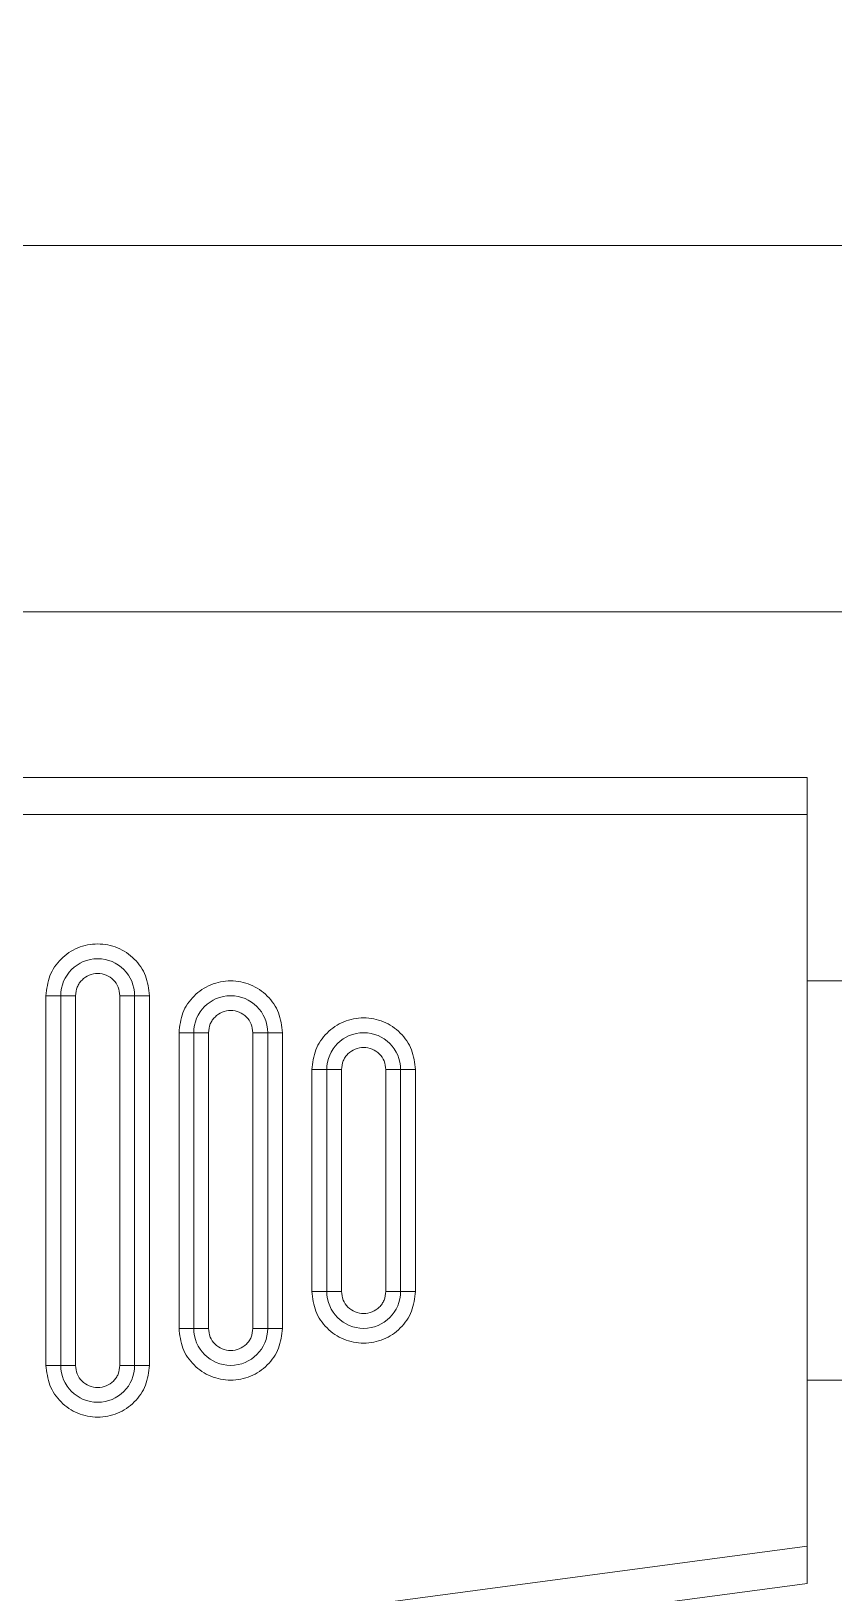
# Model space of a CAD drawing. Header units: inches. Extents: x 0.54 to 10.46, y 0.74 to 7.76.
# Drawn here: x 9.1967 to 9.2725, y 4.6868 to 4.8341 of the extents above; entities that cross this region are included whole.
import ezdxf

# ---------------------------------------------------------------- set-up
doc = ezdxf.new("R2010")
doc.units = ezdxf.units.IN
doc.header["$MEASUREMENT"] = 0
doc.layers.add('BG', color=7, linetype='Continuous')
doc.layers.add('MCG-INT-4FT', color=7, linetype='Continuous')

# ---------------------------------------------------------------- blocks, each defined once
blk = doc.blocks.new('block 3')
at = {"layer": 'BG', "true_color": 0xffffff}
h = blk.add_hatch(color=7, dxfattribs=at)
h.dxf.hatch_style = 2
edge = h.paths.add_edge_path()
edge.add_spline(control_points=[(10.29599, 0.90612), (10.29599, 0.90612), (0.87112, 0.90612), (0.87112, 0.90612), (0.87016, 0.90612), (0.86938, 0.90689), (0.86938, 0.90785), (0.86938, 0.90785), (0.86938, 7.59215), (0.86938, 7.59215), (0.86938, 7.59311), (0.87016, 7.59389), (0.87112, 7.59389), (0.87112, 7.59389), (10.29599, 7.59389), (10.29599, 7.59389), (10.29696, 7.59389), (10.29773, 7.59311), (10.29773, 7.59215), (10.29773, 7.59215), (10.29773, 0.90785), (10.29773, 0.90785), (10.29773, 0.90689), (10.29696, 0.90612), (10.29599, 0.90612)], knot_values=[0, 0, 0, 0, 1, 1, 1, 2, 2, 2, 3, 3, 3, 4, 4, 4, 5, 5, 5, 6, 6, 6, 7, 7, 7, 8, 8, 8, 8], degree=3, periodic=1)
h.paths.add_polyline_path([(0.87286, 0.90959), (10.29426, 0.90959), (10.29426, 7.59042), (0.87286, 7.59042)])
at = {"layer": 'BG', "lineweight": 0}
blk.add_open_spline([(10.29599, 0.90612), (10.29599, 0.90612), (0.87112, 0.90612), (0.87112, 0.90612), (0.87016, 0.90612), (0.86938, 0.90689), (0.86938, 0.90785), (0.86938, 0.90785), (0.86938, 7.59215), (0.86938, 7.59215), (0.86938, 7.59311), (0.87016, 7.59389), (0.87112, 7.59389), (0.87112, 7.59389), (10.29599, 7.59389), (10.29599, 7.59389), (10.29696, 7.59389), (10.29773, 7.59311), (10.29773, 7.59215), (10.29773, 7.59215), (10.29773, 0.90785), (10.29773, 0.90785), (10.29773, 0.90689), (10.29696, 0.90612), (10.29599, 0.90612)], degree=3, knots=[0, 0, 0, 0, 1, 1, 1, 2, 2, 2, 3, 3, 3, 4, 4, 4, 5, 5, 5, 6, 6, 6, 7, 7, 7, 8, 8, 8, 8], dxfattribs=at)
blk = doc.blocks.new('block 2')
at = {"layer": 'BG'}
blk.add_blockref('block 3', (0, 0), dxfattribs=at)
blk = doc.blocks.new('block 69')
at = {"layer": 'BG', "true_color": 0xffffff}
h = blk.add_hatch(color=7, dxfattribs=at)
h.dxf.hatch_style = 2
edge = h.paths.add_edge_path()
edge.add_spline(control_points=[(10.46309, 0.739), (10.46309, 0.739), (0.53691, 0.739), (0.53691, 0.739), (0.53595, 0.739), (0.53517, 0.73978), (0.53517, 0.74074), (0.53517, 0.74074), (0.53517, 7.75926), (0.53517, 7.75926), (0.53517, 7.76022), (0.53595, 7.761), (0.53691, 7.761), (0.53691, 7.761), (10.46309, 7.761), (10.46309, 7.761), (10.46406, 7.761), (10.46483, 7.76022), (10.46483, 7.75926), (10.46483, 7.75926), (10.46483, 0.74074), (10.46483, 0.74074), (10.46483, 0.73978), (10.46406, 0.739), (10.46309, 0.739)], knot_values=[0, 0, 0, 0, 1, 1, 1, 2, 2, 2, 3, 3, 3, 4, 4, 4, 5, 5, 5, 6, 6, 6, 7, 7, 7, 8, 8, 8, 8], degree=3, periodic=1)
h.paths.add_polyline_path([(0.53864, 0.74248), (10.46136, 0.74248), (10.46136, 7.75752), (0.53864, 7.75752)])
at = {"layer": 'BG', "lineweight": 0}
blk.add_open_spline([(10.46309, 0.739), (10.46309, 0.739), (0.53691, 0.739), (0.53691, 0.739), (0.53595, 0.739), (0.53517, 0.73978), (0.53517, 0.74074), (0.53517, 0.74074), (0.53517, 7.75926), (0.53517, 7.75926), (0.53517, 7.76022), (0.53595, 7.761), (0.53691, 7.761), (0.53691, 7.761), (10.46309, 7.761), (10.46309, 7.761), (10.46406, 7.761), (10.46483, 7.76022), (10.46483, 7.75926), (10.46483, 7.75926), (10.46483, 0.74074), (10.46483, 0.74074), (10.46483, 0.73978), (10.46406, 0.739), (10.46309, 0.739)], degree=3, knots=[0, 0, 0, 0, 1, 1, 1, 2, 2, 2, 3, 3, 3, 4, 4, 4, 5, 5, 5, 6, 6, 6, 7, 7, 7, 8, 8, 8, 8], dxfattribs=at)
blk = doc.blocks.new('block 68')
at = {"layer": 'BG'}
blk.add_blockref('block 69', (0, 0), dxfattribs=at)
blk = doc.blocks.new('block 1291')
at = {"layer": 'MCG-INT-4FT', "color": 7, "lineweight": 5, "true_color": 0xffffff}
blk.add_lwpolyline([(9.01652, 4.81388), (9.28613, 4.81388)], dxfattribs=at)
blk = doc.blocks.new('block 1294')
at = {"layer": 'MCG-INT-4FT', "color": 7, "lineweight": 5, "true_color": 0xffffff}
blk.add_lwpolyline([(9.28613, 4.77931), (9.01652, 4.77931)], dxfattribs=at)
blk = doc.blocks.new('block 1841')
at = {"layer": 'MCG-INT-4FT', "color": 7, "lineweight": 5, "true_color": 0xffffff}
blk.add_lwpolyline([(9.20092, 4.70823), (9.20092, 4.74311)], dxfattribs=at)
blk = doc.blocks.new('block 1842')
at = {"layer": 'MCG-INT-4FT', "color": 7, "lineweight": 5, "true_color": 0xffffff}
blk.add_open_spline([(9.20092, 4.74311), (9.20095, 4.74339), (9.20098, 4.74367), (9.20108, 4.74393), (9.20113, 4.74405), (9.2012, 4.74417), (9.20127, 4.74428), (9.20135, 4.74439), (9.20144, 4.7445), (9.20153, 4.74459), (9.20173, 4.74478), (9.20196, 4.74494), (9.20221, 4.74504), (9.20246, 4.74515), (9.20274, 4.7452), (9.20301, 4.7452), (9.20329, 4.7452), (9.20356, 4.74515), (9.20381, 4.74504), (9.20407, 4.74494), (9.2043, 4.74478), (9.20449, 4.74459), (9.20469, 4.7444), (9.20484, 4.74417), (9.20494, 4.74392), (9.20504, 4.74366), (9.20507, 4.74339), (9.2051, 4.74311)], degree=3, knots=[0, 0, 0, 0, 1, 1, 1, 2, 2, 2, 3, 3, 3, 4, 4, 4, 5, 5, 5, 6, 6, 6, 7, 7, 7, 8, 8, 8, 9, 9, 9, 9], dxfattribs=at)
blk = doc.blocks.new('block 1843')
at = {"layer": 'MCG-INT-4FT', "color": 7, "lineweight": 5, "true_color": 0xffffff}
blk.add_lwpolyline([(9.2051, 4.74311), (9.2051, 4.70823)], dxfattribs=at)
blk = doc.blocks.new('block 1844')
at = {"layer": 'MCG-INT-4FT', "color": 7, "lineweight": 5, "true_color": 0xffffff}
blk.add_open_spline([(9.20092, 4.70823), (9.20095, 4.70796), (9.20099, 4.70768), (9.20108, 4.70743), (9.20118, 4.70718), (9.20134, 4.70695), (9.20153, 4.70675), (9.20173, 4.70656), (9.20196, 4.70641), (9.20221, 4.7063), (9.20246, 4.7062), (9.20274, 4.70614), (9.20301, 4.70614), (9.20329, 4.70614), (9.20356, 4.7062), (9.20381, 4.7063), (9.20407, 4.70641), (9.2043, 4.70656), (9.20449, 4.70675), (9.20459, 4.70685), (9.20468, 4.70695), (9.20475, 4.70706), (9.20483, 4.70717), (9.20489, 4.70729), (9.20494, 4.70741), (9.20504, 4.70767), (9.20507, 4.70795), (9.2051, 4.70823)], degree=3, knots=[0, 0, 0, 0, 1, 1, 1, 2, 2, 2, 3, 3, 3, 4, 4, 4, 5, 5, 5, 6, 6, 6, 7, 7, 7, 8, 8, 8, 9, 9, 9, 9], dxfattribs=at)
blk = doc.blocks.new('block 1845')
at = {"layer": 'MCG-INT-4FT', "color": 7, "lineweight": 5, "true_color": 0xffffff}
blk.add_lwpolyline([(9.2065, 4.74311), (9.2065, 4.70823)], dxfattribs=at)
blk = doc.blocks.new('block 1846')
at = {"layer": 'MCG-INT-4FT', "color": 7, "lineweight": 5, "true_color": 0xffffff}
blk.add_lwpolyline([(9.2065, 4.70823), (9.2051, 4.70823)], dxfattribs=at)
blk = doc.blocks.new('block 1847')
at = {"layer": 'MCG-INT-4FT', "color": 7, "lineweight": 5, "true_color": 0xffffff}
blk.add_lwpolyline([(9.2051, 4.74311), (9.2065, 4.74311)], dxfattribs=at)
blk = doc.blocks.new('block 1858')
at = {"layer": 'MCG-INT-4FT', "color": 7, "lineweight": 5, "true_color": 0xffffff}
blk.add_lwpolyline([(9.21348, 4.71172), (9.21348, 4.73962)], dxfattribs=at)
blk = doc.blocks.new('block 1859')
at = {"layer": 'MCG-INT-4FT', "color": 7, "lineweight": 5, "true_color": 0xffffff}
blk.add_open_spline([(9.21348, 4.73962), (9.21351, 4.7399), (9.21354, 4.74019), (9.21364, 4.74044), (9.21369, 4.74057), (9.21375, 4.74068), (9.21383, 4.74079), (9.21391, 4.74091), (9.21399, 4.74101), (9.21409, 4.7411), (9.21428, 4.74129), (9.21451, 4.74145), (9.21477, 4.74156), (9.21502, 4.74166), (9.21529, 4.74172), (9.21557, 4.74172), (9.21584, 4.74172), (9.21612, 4.74166), (9.21637, 4.74156), (9.21662, 4.74145), (9.21685, 4.7413), (9.21705, 4.7411), (9.21724, 4.74091), (9.2174, 4.74068), (9.2175, 4.74043), (9.21759, 4.74018), (9.21763, 4.7399), (9.21766, 4.73962)], degree=3, knots=[0, 0, 0, 0, 1, 1, 1, 2, 2, 2, 3, 3, 3, 4, 4, 4, 5, 5, 5, 6, 6, 6, 7, 7, 7, 8, 8, 8, 9, 9, 9, 9], dxfattribs=at)
blk = doc.blocks.new('block 1860')
at = {"layer": 'MCG-INT-4FT', "color": 7, "lineweight": 5, "true_color": 0xffffff}
blk.add_lwpolyline([(9.21766, 4.73962), (9.21766, 4.71172)], dxfattribs=at)
blk = doc.blocks.new('block 1861')
at = {"layer": 'MCG-INT-4FT', "color": 7, "lineweight": 5, "true_color": 0xffffff}
blk.add_open_spline([(9.21348, 4.71172), (9.21351, 4.71145), (9.21354, 4.71117), (9.21364, 4.71091), (9.21374, 4.71066), (9.21389, 4.71043), (9.21409, 4.71024), (9.21428, 4.71005), (9.21451, 4.70989), (9.21477, 4.70979), (9.21502, 4.70968), (9.21529, 4.70963), (9.21557, 4.70963), (9.21584, 4.70963), (9.21612, 4.70968), (9.21637, 4.70979), (9.21662, 4.70989), (9.21685, 4.71005), (9.21705, 4.71024), (9.21714, 4.71034), (9.21723, 4.71044), (9.21731, 4.71055), (9.21738, 4.71066), (9.21745, 4.71078), (9.2175, 4.7109), (9.2176, 4.71116), (9.21763, 4.71144), (9.21766, 4.71172)], degree=3, knots=[0, 0, 0, 0, 1, 1, 1, 2, 2, 2, 3, 3, 3, 4, 4, 4, 5, 5, 5, 6, 6, 6, 7, 7, 7, 8, 8, 8, 9, 9, 9, 9], dxfattribs=at)
blk = doc.blocks.new('block 1869')
at = {"layer": 'MCG-INT-4FT', "color": 7, "lineweight": 5, "true_color": 0xffffff}
blk.add_lwpolyline([(9.21906, 4.73962), (9.21906, 4.71172)], dxfattribs=at)
blk = doc.blocks.new('block 1870')
at = {"layer": 'MCG-INT-4FT', "color": 7, "lineweight": 5, "true_color": 0xffffff}
blk.add_open_spline([(9.21906, 4.71172), (9.21903, 4.71172), (9.21895, 4.71172), (9.21895, 4.71172), (9.21895, 4.71172), (9.21882, 4.71172), (9.21882, 4.71172), (9.21882, 4.71172), (9.21865, 4.71172), (9.21865, 4.71172), (9.21865, 4.71172), (9.21844, 4.71172), (9.21844, 4.71172), (9.21844, 4.71172), (9.21819, 4.71172), (9.21819, 4.71172), (9.21819, 4.71172), (9.21793, 4.71172), (9.21793, 4.71172), (9.21793, 4.71172), (9.21766, 4.71172), (9.21766, 4.71172)], degree=3, knots=[0, 0, 0, 0, 1, 1, 1, 2, 2, 2, 3, 3, 3, 4, 4, 4, 5, 5, 5, 6, 6, 6, 7, 7, 7, 7], dxfattribs=at)
blk = doc.blocks.new('block 1871')
at = {"layer": 'MCG-INT-4FT', "color": 7, "lineweight": 5, "true_color": 0xffffff}
blk.add_lwpolyline([(9.21766, 4.73962), (9.21906, 4.73962)], dxfattribs=at)
blk = doc.blocks.new('block 1875')
at = {"layer": 'MCG-INT-4FT', "color": 7, "lineweight": 5, "true_color": 0xffffff}
blk.add_lwpolyline([(9.22603, 4.71521), (9.22603, 4.73614)], dxfattribs=at)
blk = doc.blocks.new('block 1876')
at = {"layer": 'MCG-INT-4FT', "color": 7, "lineweight": 5, "true_color": 0xffffff}
blk.add_open_spline([(9.22603, 4.73614), (9.22606, 4.73642), (9.22609, 4.7367), (9.2262, 4.73696), (9.22624, 4.73708), (9.22631, 4.7372), (9.22638, 4.73731), (9.22646, 4.73742), (9.22655, 4.73752), (9.22664, 4.73762), (9.22684, 4.73781), (9.22707, 4.73796), (9.22732, 4.73807), (9.22758, 4.73817), (9.22785, 4.73823), (9.22812, 4.73823), (9.2284, 4.73823), (9.22867, 4.73817), (9.22892, 4.73807), (9.22918, 4.73796), (9.22941, 4.73781), (9.2296, 4.73762), (9.2298, 4.73742), (9.22996, 4.73719), (9.23005, 4.73695), (9.23015, 4.73669), (9.23018, 4.73641), (9.23022, 4.73614)], degree=3, knots=[0, 0, 0, 0, 1, 1, 1, 2, 2, 2, 3, 3, 3, 4, 4, 4, 5, 5, 5, 6, 6, 6, 7, 7, 7, 8, 8, 8, 9, 9, 9, 9], dxfattribs=at)
blk = doc.blocks.new('block 1877')
at = {"layer": 'MCG-INT-4FT', "color": 7, "lineweight": 5, "true_color": 0xffffff}
blk.add_lwpolyline([(9.23022, 4.73614), (9.23022, 4.71521)], dxfattribs=at)
blk = doc.blocks.new('block 1878')
at = {"layer": 'MCG-INT-4FT', "color": 7, "lineweight": 5, "true_color": 0xffffff}
blk.add_open_spline([(9.22603, 4.71521), (9.22606, 4.71493), (9.2261, 4.71466), (9.2262, 4.7144), (9.22629, 4.71415), (9.22645, 4.71392), (9.22664, 4.71373), (9.22684, 4.71354), (9.22707, 4.71338), (9.22732, 4.71328), (9.22758, 4.71317), (9.22785, 4.71312), (9.22812, 4.71312), (9.2284, 4.71312), (9.22867, 4.71317), (9.22892, 4.71328), (9.22918, 4.71338), (9.22941, 4.71354), (9.2296, 4.71373), (9.2297, 4.71382), (9.22979, 4.71393), (9.22986, 4.71404), (9.22994, 4.71415), (9.23, 4.71427), (9.23005, 4.71439), (9.23015, 4.71465), (9.23019, 4.71493), (9.23022, 4.71521)], degree=3, knots=[0, 0, 0, 0, 1, 1, 1, 2, 2, 2, 3, 3, 3, 4, 4, 4, 5, 5, 5, 6, 6, 6, 7, 7, 7, 8, 8, 8, 9, 9, 9, 9], dxfattribs=at)
blk = doc.blocks.new('block 1879')
at = {"layer": 'MCG-INT-4FT', "color": 7, "lineweight": 5, "true_color": 0xffffff}
blk.add_lwpolyline([(9.22464, 4.71521), (9.22464, 4.73614)], dxfattribs=at)
blk = doc.blocks.new('block 1880')
at = {"layer": 'MCG-INT-4FT', "color": 7, "lineweight": 5, "true_color": 0xffffff}
blk.add_lwpolyline([(9.22603, 4.73614), (9.22464, 4.73614)], dxfattribs=at)
blk = doc.blocks.new('block 1881')
at = {"layer": 'MCG-INT-4FT', "color": 7, "lineweight": 5, "true_color": 0xffffff}
blk.add_lwpolyline([(9.22603, 4.71521), (9.22464, 4.71521)], dxfattribs=at)
blk = doc.blocks.new('block 1882')
at = {"layer": 'MCG-INT-4FT', "color": 7, "lineweight": 5, "true_color": 0xffffff}
blk.add_lwpolyline([(9.21208, 4.71172), (9.21208, 4.73962)], dxfattribs=at)
blk = doc.blocks.new('block 1883')
at = {"layer": 'MCG-INT-4FT', "color": 7, "lineweight": 5, "true_color": 0xffffff}
blk.add_lwpolyline([(9.21348, 4.73962), (9.21208, 4.73962)], dxfattribs=at)
blk = doc.blocks.new('block 1884')
at = {"layer": 'MCG-INT-4FT', "color": 7, "lineweight": 5, "true_color": 0xffffff}
blk.add_lwpolyline([(9.21348, 4.71172), (9.21208, 4.71172)], dxfattribs=at)
blk = doc.blocks.new('block 1885')
at = {"layer": 'MCG-INT-4FT', "color": 7, "lineweight": 5, "true_color": 0xffffff}
blk.add_lwpolyline([(9.23161, 4.73614), (9.23161, 4.71521)], dxfattribs=at)
blk = doc.blocks.new('block 1886')
at = {"layer": 'MCG-INT-4FT', "color": 7, "lineweight": 5, "true_color": 0xffffff}
blk.add_lwpolyline([(9.23161, 4.71521), (9.23022, 4.71521)], dxfattribs=at)
blk = doc.blocks.new('block 1887')
at = {"layer": 'MCG-INT-4FT', "color": 7, "lineweight": 5, "true_color": 0xffffff}
blk.add_lwpolyline([(9.23022, 4.73614), (9.23161, 4.73614)], dxfattribs=at)
blk = doc.blocks.new('block 1888')
at = {"layer": 'MCG-INT-4FT', "color": 7, "lineweight": 5, "true_color": 0xffffff}
blk.add_lwpolyline([(9.19952, 4.70823), (9.19952, 4.74311)], dxfattribs=at)
blk = doc.blocks.new('block 1889')
at = {"layer": 'MCG-INT-4FT', "color": 7, "lineweight": 5, "true_color": 0xffffff}
blk.add_lwpolyline([(9.20092, 4.74311), (9.19952, 4.74311)], dxfattribs=at)
blk = doc.blocks.new('block 1890')
at = {"layer": 'MCG-INT-4FT', "color": 7, "lineweight": 5, "true_color": 0xffffff}
blk.add_lwpolyline([(9.20092, 4.70823), (9.19952, 4.70823)], dxfattribs=at)
blk = doc.blocks.new('block 1895')
at = {"layer": 'MCG-INT-4FT', "color": 7, "lineweight": 5, "true_color": 0xffffff}
blk.add_open_spline([(9.19952, 4.70823), (9.19952, 4.70631), (9.20109, 4.70475), (9.20301, 4.70475), (9.20494, 4.70475), (9.2065, 4.70631), (9.2065, 4.70823)], degree=3, knots=[0, 0, 0, 0, 1, 1, 1, 2, 2, 2, 2], dxfattribs=at)
blk = doc.blocks.new('block 1896')
at = {"layer": 'MCG-INT-4FT', "color": 7, "lineweight": 5, "true_color": 0xffffff}
blk.add_open_spline([(9.21906, 4.73962), (9.21906, 4.74155), (9.21749, 4.74311), (9.21557, 4.74311), (9.21364, 4.74311), (9.21208, 4.74155), (9.21208, 4.73962)], degree=3, knots=[0, 0, 0, 0, 1, 1, 1, 2, 2, 2, 2], dxfattribs=at)
blk = doc.blocks.new('block 1897')
at = {"layer": 'MCG-INT-4FT', "color": 7, "lineweight": 5, "true_color": 0xffffff}
blk.add_open_spline([(9.2065, 4.74311), (9.2065, 4.74504), (9.20494, 4.7466), (9.20301, 4.7466), (9.20109, 4.7466), (9.19952, 4.74504), (9.19952, 4.74311)], degree=3, knots=[0, 0, 0, 0, 1, 1, 1, 2, 2, 2, 2], dxfattribs=at)
blk = doc.blocks.new('block 1898')
at = {"layer": 'MCG-INT-4FT', "color": 7, "lineweight": 5, "true_color": 0xffffff}
blk.add_open_spline([(9.21208, 4.71172), (9.21208, 4.7098), (9.21364, 4.70823), (9.21557, 4.70823), (9.21749, 4.70823), (9.21906, 4.7098), (9.21906, 4.71172)], degree=3, knots=[0, 0, 0, 0, 1, 1, 1, 2, 2, 2, 2], dxfattribs=at)
blk = doc.blocks.new('block 1899')
at = {"layer": 'MCG-INT-4FT', "color": 7, "lineweight": 5, "true_color": 0xffffff}
blk.add_open_spline([(9.23161, 4.73614), (9.23161, 4.73806), (9.23005, 4.73962), (9.22812, 4.73962), (9.2262, 4.73962), (9.22464, 4.73806), (9.22464, 4.73614)], degree=3, knots=[0, 0, 0, 0, 1, 1, 1, 2, 2, 2, 2], dxfattribs=at)
blk = doc.blocks.new('block 1900')
at = {"layer": 'MCG-INT-4FT', "color": 7, "lineweight": 5, "true_color": 0xffffff}
blk.add_open_spline([(9.22464, 4.71521), (9.22464, 4.71328), (9.2262, 4.71172), (9.22812, 4.71172), (9.23005, 4.71172), (9.23161, 4.71328), (9.23161, 4.71521)], degree=3, knots=[0, 0, 0, 0, 1, 1, 1, 2, 2, 2, 2], dxfattribs=at)
blk = doc.blocks.new('block 1907')
at = {"layer": 'MCG-INT-4FT', "color": 7, "lineweight": 5, "true_color": 0xffffff}
blk.add_lwpolyline([(9.19813, 4.74311), (9.19952, 4.74311)], dxfattribs=at)
blk = doc.blocks.new('block 1908')
at = {"layer": 'MCG-INT-4FT', "color": 7, "lineweight": 5, "true_color": 0xffffff}
blk.add_open_spline([(9.20789, 4.74311), (9.20782, 4.74375), (9.20775, 4.74439), (9.20752, 4.74498), (9.2073, 4.74557), (9.20692, 4.74611), (9.20646, 4.74656), (9.20601, 4.74702), (9.20547, 4.74738), (9.20488, 4.74762), (9.20429, 4.74787), (9.20365, 4.74799), (9.20301, 4.74799), (9.20237, 4.74799), (9.20173, 4.74787), (9.20114, 4.74762), (9.20055, 4.74738), (9.20002, 4.74702), (9.19956, 4.74656), (9.1991, 4.74611), (9.19873, 4.74557), (9.1985, 4.74498), (9.19828, 4.74439), (9.1982, 4.74375), (9.19813, 4.74311)], degree=3, knots=[0, 0, 0, 0, 1, 1, 1, 2, 2, 2, 3, 3, 3, 4, 4, 4, 5, 5, 5, 6, 6, 6, 7, 7, 7, 8, 8, 8, 8], dxfattribs=at)
blk = doc.blocks.new('block 1909')
at = {"layer": 'MCG-INT-4FT', "color": 7, "lineweight": 5, "true_color": 0xffffff}
blk.add_lwpolyline([(9.20789, 4.74311), (9.2065, 4.74311)], dxfattribs=at)
blk = doc.blocks.new('block 1910')
at = {"layer": 'MCG-INT-4FT', "color": 7, "lineweight": 5, "true_color": 0xffffff}
blk.add_lwpolyline([(9.21069, 4.73962), (9.21208, 4.73962)], dxfattribs=at)
blk = doc.blocks.new('block 1911')
at = {"layer": 'MCG-INT-4FT', "color": 7, "lineweight": 5, "true_color": 0xffffff}
blk.add_open_spline([(9.22045, 4.73962), (9.22038, 4.74026), (9.2203, 4.7409), (9.22008, 4.74149), (9.21985, 4.74208), (9.21948, 4.74262), (9.21902, 4.74308), (9.21856, 4.74353), (9.21803, 4.74389), (9.21744, 4.74413), (9.21685, 4.74438), (9.21621, 4.74451), (9.21557, 4.74451), (9.21493, 4.74451), (9.21429, 4.74438), (9.2137, 4.74413), (9.21311, 4.74389), (9.21257, 4.74353), (9.21212, 4.74308), (9.21166, 4.74262), (9.21128, 4.74208), (9.21106, 4.74149), (9.21083, 4.7409), (9.21076, 4.74026), (9.21069, 4.73962)], degree=3, knots=[0, 0, 0, 0, 1, 1, 1, 2, 2, 2, 3, 3, 3, 4, 4, 4, 5, 5, 5, 6, 6, 6, 7, 7, 7, 8, 8, 8, 8], dxfattribs=at)
blk = doc.blocks.new('block 1912')
at = {"layer": 'MCG-INT-4FT', "color": 7, "lineweight": 5, "true_color": 0xffffff}
blk.add_lwpolyline([(9.22045, 4.73962), (9.21906, 4.73962)], dxfattribs=at)
blk = doc.blocks.new('block 1913')
at = {"layer": 'MCG-INT-4FT', "color": 7, "lineweight": 5, "true_color": 0xffffff}
blk.add_lwpolyline([(9.22324, 4.73614), (9.22464, 4.73614)], dxfattribs=at)
blk = doc.blocks.new('block 1914')
at = {"layer": 'MCG-INT-4FT', "color": 7, "lineweight": 5, "true_color": 0xffffff}
blk.add_open_spline([(9.23301, 4.73614), (9.23293, 4.73677), (9.23286, 4.73741), (9.23264, 4.738), (9.23241, 4.73859), (9.23203, 4.73914), (9.23158, 4.73959), (9.23112, 4.74004), (9.23058, 4.7404), (9.22999, 4.74065), (9.2294, 4.74089), (9.22876, 4.74102), (9.22812, 4.74102), (9.22748, 4.74102), (9.22684, 4.74089), (9.22625, 4.74065), (9.22567, 4.7404), (9.22513, 4.74004), (9.22467, 4.73959), (9.22421, 4.73914), (9.22384, 4.73859), (9.22361, 4.738), (9.22339, 4.73741), (9.22331, 4.73677), (9.22324, 4.73614)], degree=3, knots=[0, 0, 0, 0, 1, 1, 1, 2, 2, 2, 3, 3, 3, 4, 4, 4, 5, 5, 5, 6, 6, 6, 7, 7, 7, 8, 8, 8, 8], dxfattribs=at)
blk = doc.blocks.new('block 1915')
at = {"layer": 'MCG-INT-4FT', "color": 7, "lineweight": 5, "true_color": 0xffffff}
blk.add_lwpolyline([(9.23301, 4.73614), (9.23161, 4.73614)], dxfattribs=at)
blk = doc.blocks.new('block 1922')
at = {"layer": 'MCG-INT-4FT', "color": 7, "lineweight": 5, "true_color": 0xffffff}
blk.add_lwpolyline([(9.2065, 4.70823), (9.20789, 4.70823)], dxfattribs=at)
blk = doc.blocks.new('block 1923')
at = {"layer": 'MCG-INT-4FT', "color": 7, "lineweight": 5, "true_color": 0xffffff}
blk.add_open_spline([(9.19813, 4.70823), (9.1982, 4.7076), (9.19828, 4.70696), (9.1985, 4.70637), (9.19873, 4.70578), (9.1991, 4.70523), (9.19956, 4.70478), (9.20002, 4.70433), (9.20055, 4.70397), (9.20114, 4.70372), (9.20173, 4.70348), (9.20237, 4.70335), (9.20301, 4.70335), (9.20365, 4.70335), (9.20429, 4.70348), (9.20488, 4.70372), (9.20547, 4.70397), (9.20601, 4.70433), (9.20646, 4.70478), (9.20692, 4.70523), (9.2073, 4.70578), (9.20752, 4.70637), (9.20775, 4.70696), (9.20782, 4.7076), (9.20789, 4.70823)], degree=3, knots=[0, 0, 0, 0, 1, 1, 1, 2, 2, 2, 3, 3, 3, 4, 4, 4, 5, 5, 5, 6, 6, 6, 7, 7, 7, 8, 8, 8, 8], dxfattribs=at)
blk = doc.blocks.new('block 1924')
at = {"layer": 'MCG-INT-4FT', "color": 7, "lineweight": 5, "true_color": 0xffffff}
blk.add_lwpolyline([(9.19813, 4.70823), (9.19952, 4.70823)], dxfattribs=at)
blk = doc.blocks.new('block 1925')
at = {"layer": 'MCG-INT-4FT', "color": 7, "lineweight": 5, "true_color": 0xffffff}
blk.add_lwpolyline([(9.21906, 4.71172), (9.22045, 4.71172)], dxfattribs=at)
blk = doc.blocks.new('block 1926')
at = {"layer": 'MCG-INT-4FT', "color": 7, "lineweight": 5, "true_color": 0xffffff}
blk.add_open_spline([(9.21069, 4.71172), (9.21076, 4.71108), (9.21083, 4.71045), (9.21106, 4.70986), (9.21128, 4.70926), (9.21166, 4.70872), (9.21212, 4.70827), (9.21257, 4.70782), (9.21311, 4.70746), (9.2137, 4.70721), (9.21429, 4.70697), (9.21493, 4.70684), (9.21557, 4.70684), (9.21621, 4.70684), (9.21685, 4.70697), (9.21744, 4.70721), (9.21803, 4.70746), (9.21856, 4.70782), (9.21902, 4.70827), (9.21948, 4.70872), (9.21985, 4.70926), (9.22008, 4.70986), (9.2203, 4.71045), (9.22038, 4.71108), (9.22045, 4.71172)], degree=3, knots=[0, 0, 0, 0, 1, 1, 1, 2, 2, 2, 3, 3, 3, 4, 4, 4, 5, 5, 5, 6, 6, 6, 7, 7, 7, 8, 8, 8, 8], dxfattribs=at)
blk = doc.blocks.new('block 1927')
at = {"layer": 'MCG-INT-4FT', "color": 7, "lineweight": 5, "true_color": 0xffffff}
blk.add_lwpolyline([(9.21069, 4.71172), (9.21208, 4.71172)], dxfattribs=at)
blk = doc.blocks.new('block 1928')
at = {"layer": 'MCG-INT-4FT', "color": 7, "lineweight": 5, "true_color": 0xffffff}
blk.add_lwpolyline([(9.23161, 4.71521), (9.23301, 4.71521)], dxfattribs=at)
blk = doc.blocks.new('block 1929')
at = {"layer": 'MCG-INT-4FT', "color": 7, "lineweight": 5, "true_color": 0xffffff}
blk.add_open_spline([(9.22324, 4.71521), (9.22331, 4.71457), (9.22339, 4.71393), (9.22361, 4.71334), (9.22384, 4.71275), (9.22421, 4.71221), (9.22467, 4.71176), (9.22513, 4.7113), (9.22567, 4.71094), (9.22625, 4.7107), (9.22684, 4.71045), (9.22748, 4.71033), (9.22812, 4.71033), (9.22876, 4.71033), (9.2294, 4.71045), (9.22999, 4.7107), (9.23058, 4.71094), (9.23112, 4.7113), (9.23158, 4.71176), (9.23203, 4.71221), (9.23241, 4.71275), (9.23264, 4.71334), (9.23286, 4.71393), (9.23293, 4.71457), (9.23301, 4.71521)], degree=3, knots=[0, 0, 0, 0, 1, 1, 1, 2, 2, 2, 3, 3, 3, 4, 4, 4, 5, 5, 5, 6, 6, 6, 7, 7, 7, 8, 8, 8, 8], dxfattribs=at)
blk = doc.blocks.new('block 1930')
at = {"layer": 'MCG-INT-4FT', "color": 7, "lineweight": 5, "true_color": 0xffffff}
blk.add_lwpolyline([(9.22324, 4.71521), (9.22464, 4.71521)], dxfattribs=at)
blk = doc.blocks.new('block 1935')
at = {"layer": 'MCG-INT-4FT', "color": 7, "lineweight": 5, "true_color": 0xffffff}
blk.add_lwpolyline([(9.20789, 4.70823), (9.20789, 4.74311)], dxfattribs=at)
blk = doc.blocks.new('block 1936')
at = {"layer": 'MCG-INT-4FT', "color": 7, "lineweight": 5, "true_color": 0xffffff}
blk.add_lwpolyline([(9.19813, 4.74311), (9.19813, 4.70823)], dxfattribs=at)
blk = doc.blocks.new('block 1937')
at = {"layer": 'MCG-INT-4FT', "color": 7, "lineweight": 5, "true_color": 0xffffff}
blk.add_lwpolyline([(9.21069, 4.73962), (9.21069, 4.71172)], dxfattribs=at)
blk = doc.blocks.new('block 1938')
at = {"layer": 'MCG-INT-4FT', "color": 7, "lineweight": 5, "true_color": 0xffffff}
blk.add_lwpolyline([(9.22045, 4.71172), (9.22045, 4.73962)], dxfattribs=at)
blk = doc.blocks.new('block 1939')
at = {"layer": 'MCG-INT-4FT', "color": 7, "lineweight": 5, "true_color": 0xffffff}
blk.add_lwpolyline([(9.23301, 4.71521), (9.23301, 4.73614)], dxfattribs=at)
blk = doc.blocks.new('block 1940')
at = {"layer": 'MCG-INT-4FT', "color": 7, "lineweight": 5, "true_color": 0xffffff}
blk.add_lwpolyline([(9.22324, 4.73614), (9.22324, 4.71521)], dxfattribs=at)
blk = doc.blocks.new('block 1947')
at = {"layer": 'MCG-INT-4FT', "color": 7, "lineweight": 5, "true_color": 0xffffff}
blk.add_lwpolyline([(9.26998, 4.69118), (9.16579, 4.67728)], dxfattribs=at)
blk = doc.blocks.new('block 1950')
at = {"layer": 'MCG-INT-4FT', "color": 7, "lineweight": 5, "true_color": 0xffffff}
blk.add_lwpolyline([(9.13396, 4.7602), (9.26998, 4.7602)], dxfattribs=at)
blk = doc.blocks.new('block 1951')
at = {"layer": 'MCG-INT-4FT', "color": 7, "lineweight": 5, "true_color": 0xffffff}
blk.add_lwpolyline([(9.26998, 4.7602), (9.26998, 4.69118)], dxfattribs=at)
blk = doc.blocks.new('block 1955')
at = {"layer": 'MCG-INT-4FT', "color": 7, "lineweight": 5, "true_color": 0xffffff}
blk.add_lwpolyline([(9.26998, 4.76369), (9.13396, 4.76369)], dxfattribs=at)
blk = doc.blocks.new('block 1956')
at = {"layer": 'MCG-INT-4FT', "color": 7, "lineweight": 5, "true_color": 0xffffff}
blk.add_lwpolyline([(9.26998, 4.7602), (9.26998, 4.76369)], dxfattribs=at)
blk = doc.blocks.new('block 1958')
at = {"layer": 'MCG-INT-4FT', "color": 7, "lineweight": 5, "true_color": 0xffffff}
blk.add_lwpolyline([(9.26998, 4.68766), (9.26998, 4.69118)], dxfattribs=at)
blk = doc.blocks.new('block 1959')
at = {"layer": 'MCG-INT-4FT', "color": 7, "lineweight": 5, "true_color": 0xffffff}
blk.add_lwpolyline([(9.26998, 4.68766), (9.16625, 4.67383)], dxfattribs=at)
blk = doc.blocks.new('block 1998')
at = {"layer": 'MCG-INT-4FT', "color": 7, "lineweight": 5, "true_color": 0xffffff}
blk.add_lwpolyline([(9.28393, 4.70684), (9.26998, 4.70684)], dxfattribs=at)
blk = doc.blocks.new('block 1999')
at = {"layer": 'MCG-INT-4FT', "color": 7, "lineweight": 5, "true_color": 0xffffff}
blk.add_lwpolyline([(9.28393, 4.74451), (9.26998, 4.74451)], dxfattribs=at)

msp = doc.modelspace()

# ---------------------------------------------------------------- block references
at = {"layer": 'BG'}
for name in ['block 68', 'block 2']:
    msp.add_blockref(name, (0, 0), dxfattribs=at)
at = {"layer": 'MCG-INT-4FT'}
for name in ['block 1291', 'block 1294', 'block 1955', 'block 1956', 'block 1950', 'block 1951', 'block 1908', 'block 1897', 'block 1842', 'block 1911', 'block 1999', 'block 1907', 'block 1936', 'block 1888', 'block 1889', 'block 1841', 'block 1843', 'block 1847', 'block 1845', 'block 1909', 'block 1935', 'block 1896', 'block 1859', 'block 1914', 'block 1910', 'block 1937', 'block 1882', 'block 1883', 'block 1858', 'block 1860', 'block 1871', 'block 1869', 'block 1912', 'block 1938', 'block 1899', 'block 1876', 'block 1913', 'block 1940', 'block 1879', 'block 1880', 'block 1875', 'block 1877', 'block 1887', 'block 1885', 'block 1915', 'block 1939', 'block 1929', 'block 1930', 'block 1881', 'block 1900', 'block 1878', 'block 1886', 'block 1928', 'block 1926', 'block 1927', 'block 1884', 'block 1898', 'block 1861', 'block 1870', 'block 1925', 'block 1923', 'block 1924', 'block 1890', 'block 1895', 'block 1844', 'block 1846', 'block 1922', 'block 1998', 'block 1947', 'block 1958', 'block 1959']:
    msp.add_blockref(name, (0, 0), dxfattribs=at)

doc.saveas('drawing.dxf')
